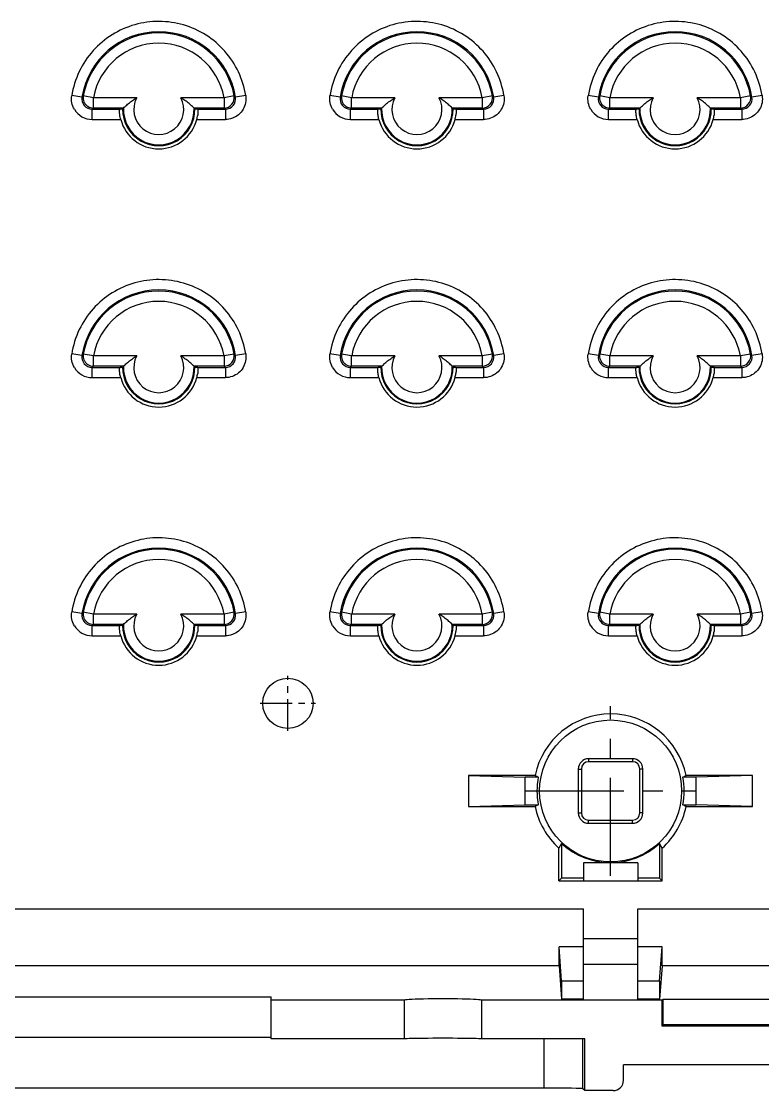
# Model space of a CAD drawing. Header units: millimetres. Extents: x 2151 to 2806, y 681 to 1136.
# Drawn here: x 2560.14 to 2588.85, y 796.6 to 838.01 of the extents above; entities that cross this region are included whole.
import ezdxf

# ---------------------------------------------------------------- set-up
doc = ezdxf.new("R2010")
doc.units = ezdxf.units.MM
doc.linetypes.add('CENTER', pattern=[50.8, 31.75, -6.35, 6.35, -6.35])

msp = doc.modelspace()

# ---------------------------------------------------------------- linework, layer by layer
at = {"color": 7, "linetype": 'Continuous'}
for p, q in [((2562.489, 835.072), (2562.094, 835.136)), ((2562.934, 835.052), (2562.541, 835.123)), ((2562.934, 834.652), (2562.934, 835.052)), ((2564.608, 835.052), (2562.934, 835.052)), ((2567.99, 835.052), (2566.317, 835.052)), ((2568.385, 835.123), (2567.991, 835.052)), ((2567.991, 835.052), (2567.991, 834.652)), ((2568.831, 835.136), (2568.437, 835.072)), ((2572.489, 835.072), (2572.094, 835.136)), ((2572.934, 835.052), (2572.541, 835.123)), ((2572.934, 834.652), (2572.934, 835.052)), ((2574.608, 835.052), (2572.934, 835.052)), ((2577.99, 835.052), (2576.317, 835.052)), ((2578.385, 835.123), (2577.991, 835.052)), ((2577.991, 835.052), (2577.991, 834.652)), ((2578.831, 835.136), (2578.437, 835.072)), ((2582.489, 835.072), (2582.094, 835.136)), ((2582.934, 835.052), (2582.541, 835.123)), ((2584.608, 835.052), (2582.934, 835.052)), ((2582.934, 834.652), (2582.934, 835.052)), ((2587.99, 835.052), (2586.317, 835.052)), ((2588.385, 835.123), (2587.991, 835.052)), ((2587.991, 835.052), (2587.991, 834.652)), ((2588.831, 835.136), (2588.437, 835.072)), ((2562.883, 834.21), (2562.883, 834.609)), ((2562.883, 834.609), (2563.952, 834.609)), ((2564.096, 834.652), (2562.934, 834.652)), ((2563.963, 834.62), (2564.063, 834.62)), ((2567.991, 834.652), (2566.83, 834.652)), ((2566.862, 834.62), (2566.962, 834.62)), ((2566.974, 834.609), (2568.042, 834.609)), ((2568.042, 834.609), (2568.042, 834.21)), ((2572.883, 834.21), (2572.883, 834.609)), ((2572.883, 834.609), (2573.952, 834.609)), ((2574.096, 834.652), (2572.934, 834.652)), ((2573.963, 834.62), (2574.063, 834.62)), ((2577.991, 834.652), (2576.83, 834.652)), ((2576.862, 834.62), (2576.962, 834.62)), ((2576.974, 834.609), (2578.042, 834.609)), ((2578.042, 834.609), (2578.042, 834.21)), ((2582.883, 834.609), (2583.952, 834.609)), ((2582.883, 834.21), (2582.883, 834.609)), ((2584.096, 834.652), (2582.934, 834.652)), ((2583.963, 834.62), (2584.063, 834.62)), ((2587.991, 834.652), (2586.83, 834.652)), ((2586.862, 834.62), (2586.962, 834.62)), ((2586.974, 834.609), (2588.042, 834.609)), ((2588.042, 834.609), (2588.042, 834.21)), ((2562.883, 834.21), (2563.988, 834.21)), ((2566.937, 834.21), (2568.042, 834.21)), ((2572.883, 834.21), (2573.988, 834.21)), ((2576.937, 834.21), (2578.042, 834.21)), ((2582.883, 834.21), (2583.988, 834.21)), ((2586.937, 834.21), (2588.042, 834.21)), ((2562.489, 825.072), (2562.094, 825.136)), ((2562.934, 825.052), (2562.541, 825.123)), ((2562.934, 824.652), (2562.934, 825.052)), ((2564.608, 825.052), (2562.934, 825.052)), ((2567.99, 825.052), (2566.317, 825.052)), ((2568.385, 825.123), (2567.991, 825.052)), ((2567.991, 825.052), (2567.991, 824.652)), ((2568.831, 825.136), (2568.437, 825.072)), ((2572.489, 825.072), (2572.094, 825.136)), ((2572.934, 825.052), (2572.541, 825.123)), ((2574.608, 825.052), (2572.934, 825.052)), ((2572.934, 824.652), (2572.934, 825.052)), ((2577.99, 825.052), (2576.317, 825.052)), ((2578.385, 825.123), (2577.991, 825.052)), ((2577.991, 825.052), (2577.991, 824.652)), ((2578.831, 825.136), (2578.437, 825.072)), ((2582.489, 825.072), (2582.094, 825.136)), ((2582.934, 825.052), (2582.541, 825.123)), ((2584.608, 825.052), (2582.934, 825.052)), ((2582.934, 824.652), (2582.934, 825.052)), ((2587.99, 825.052), (2586.317, 825.052)), ((2588.385, 825.123), (2587.991, 825.052)), ((2587.991, 825.052), (2587.991, 824.652)), ((2588.831, 825.136), (2588.437, 825.072)), ((2562.883, 824.21), (2562.883, 824.609)), ((2562.883, 824.609), (2563.952, 824.609)), ((2564.096, 824.652), (2562.934, 824.652)), ((2563.963, 824.62), (2564.063, 824.62)), ((2567.991, 824.652), (2566.83, 824.652)), ((2566.862, 824.62), (2566.962, 824.62)), ((2566.974, 824.609), (2568.042, 824.609)), ((2568.042, 824.609), (2568.042, 824.21)), ((2572.883, 824.609), (2573.952, 824.609)), ((2572.883, 824.21), (2572.883, 824.609)), ((2574.096, 824.652), (2572.934, 824.652)), ((2573.963, 824.62), (2574.063, 824.62)), ((2577.991, 824.652), (2576.83, 824.652)), ((2576.862, 824.62), (2576.962, 824.62)), ((2576.974, 824.609), (2578.042, 824.609)), ((2578.042, 824.609), (2578.042, 824.21)), ((2582.883, 824.609), (2583.952, 824.609)), ((2582.883, 824.21), (2582.883, 824.609)), ((2584.096, 824.652), (2582.934, 824.652)), ((2583.963, 824.62), (2584.063, 824.62)), ((2587.991, 824.652), (2586.83, 824.652)), ((2586.862, 824.62), (2586.962, 824.62)), ((2586.974, 824.609), (2588.042, 824.609)), ((2588.042, 824.609), (2588.042, 824.21)), ((2562.883, 824.21), (2563.988, 824.21)), ((2566.937, 824.21), (2568.042, 824.21)), ((2572.883, 824.21), (2573.988, 824.21)), ((2576.937, 824.21), (2578.042, 824.21)), ((2582.883, 824.21), (2583.988, 824.21)), ((2586.937, 824.21), (2588.042, 824.21)), ((2562.489, 815.072), (2562.094, 815.136)), ((2562.934, 815.052), (2562.541, 815.123)), ((2564.608, 815.052), (2562.934, 815.052)), ((2562.934, 814.652), (2562.934, 815.052)), ((2567.99, 815.052), (2566.317, 815.052)), ((2568.385, 815.123), (2567.991, 815.052)), ((2567.991, 815.052), (2567.991, 814.652)), ((2568.831, 815.136), (2568.437, 815.072)), ((2572.489, 815.072), (2572.094, 815.136)), ((2572.934, 815.052), (2572.541, 815.123)), ((2574.608, 815.052), (2572.934, 815.052)), ((2572.934, 814.652), (2572.934, 815.052)), ((2577.99, 815.052), (2576.317, 815.052)), ((2578.385, 815.123), (2577.991, 815.052)), ((2577.991, 815.052), (2577.991, 814.652)), ((2578.831, 815.136), (2578.437, 815.072)), ((2582.489, 815.072), (2582.094, 815.136)), ((2582.934, 815.052), (2582.541, 815.123)), ((2584.608, 815.052), (2582.934, 815.052)), ((2582.934, 814.652), (2582.934, 815.052)), ((2587.99, 815.052), (2586.317, 815.052)), ((2588.385, 815.123), (2587.991, 815.052)), ((2587.991, 815.052), (2587.991, 814.652)), ((2588.831, 815.136), (2588.437, 815.072)), ((2562.883, 814.609), (2563.952, 814.609)), ((2562.883, 814.21), (2562.883, 814.609)), ((2564.096, 814.652), (2562.934, 814.652)), ((2563.963, 814.62), (2564.063, 814.62)), ((2567.991, 814.652), (2566.83, 814.652)), ((2566.862, 814.62), (2566.962, 814.62)), ((2566.974, 814.609), (2568.042, 814.609)), ((2568.042, 814.609), (2568.042, 814.21)), ((2572.883, 814.609), (2573.952, 814.609)), ((2572.883, 814.21), (2572.883, 814.609)), ((2574.096, 814.652), (2572.934, 814.652)), ((2573.963, 814.62), (2574.063, 814.62)), ((2577.991, 814.652), (2576.83, 814.652)), ((2576.862, 814.62), (2576.962, 814.62)), ((2576.974, 814.609), (2578.042, 814.609)), ((2578.042, 814.609), (2578.042, 814.21)), ((2582.883, 814.609), (2583.952, 814.609)), ((2582.883, 814.21), (2582.883, 814.609)), ((2584.096, 814.652), (2582.934, 814.652)), ((2583.963, 814.62), (2584.063, 814.62)), ((2587.991, 814.652), (2586.83, 814.652)), ((2586.862, 814.62), (2586.962, 814.62)), ((2586.974, 814.609), (2588.042, 814.609)), ((2588.042, 814.609), (2588.042, 814.21)), ((2562.883, 814.21), (2563.988, 814.21)), ((2566.937, 814.21), (2568.042, 814.21)), ((2572.883, 814.21), (2573.988, 814.21)), ((2576.937, 814.21), (2578.042, 814.21)), ((2582.883, 814.21), (2583.988, 814.21)), ((2586.937, 814.21), (2588.042, 814.21)), ((2583.813, 809.451), (2582.113, 809.451)), ((2582.113, 809.451), (2582.113, 809.333)), ((2583.813, 809.333), (2582.113, 809.333)), ((2583.813, 809.451), (2583.813, 809.333)), ((2580.04, 808.801), (2577.463, 808.801)), ((2577.463, 808.801), (2579.65, 808.735)), ((2577.463, 808.801), (2577.463, 807.601)), ((2581.713, 809.051), (2581.831, 809.051)), ((2581.713, 809.051), (2581.713, 807.351)), ((2581.831, 809.051), (2581.831, 807.351)), ((2584.213, 809.051), (2584.095, 809.051)), ((2584.095, 807.351), (2584.095, 809.051)), ((2584.213, 807.351), (2584.213, 809.051)), ((2588.463, 808.801), (2585.885, 808.801)), ((2588.463, 808.801), (2586.275, 808.735)), ((2588.463, 807.601), (2588.463, 808.801)), ((2580.161, 808.735), (2579.65, 808.735)), ((2579.65, 807.666), (2579.65, 808.735)), ((2586.275, 808.735), (2585.765, 808.735)), ((2586.275, 807.666), (2586.275, 808.735)), ((2577.463, 807.601), (2579.65, 807.666)), ((2577.463, 807.601), (2580.04, 807.601)), ((2579.65, 807.666), (2580.161, 807.666)), ((2585.765, 807.666), (2586.275, 807.666)), ((2585.885, 807.601), (2588.463, 807.601)), ((2588.463, 807.601), (2586.275, 807.666)), ((2581.713, 807.351), (2581.831, 807.351)), ((2584.213, 807.351), (2584.095, 807.351)), ((2582.113, 807.069), (2583.813, 807.069)), ((2582.113, 806.951), (2582.113, 807.069)), ((2582.113, 806.951), (2583.813, 806.951)), ((2583.813, 806.951), (2583.813, 807.069)), ((2581.066, 806.172), (2580.963, 805.987)), ((2580.963, 804.723), (2580.963, 805.987)), ((2581.066, 806.172), (2581.066, 804.826)), ((2584.963, 805.987), (2584.86, 806.172)), ((2584.86, 806.172), (2584.86, 804.826)), ((2584.963, 804.723), (2584.963, 805.987)), ((2584.013, 805.423), (2581.913, 805.423)), ((2581.913, 805.423), (2581.913, 804.729)), ((2584.013, 805.423), (2584.013, 804.729)), ((2581.066, 804.826), (2580.963, 804.723)), ((2580.963, 804.723), (2584.963, 804.723)), ((2581.913, 804.826), (2581.066, 804.826)), ((2584.86, 804.826), (2584.013, 804.826)), ((2584.86, 804.826), (2584.963, 804.723)), ((2531.434, 803.633), (2581.913, 803.633)), ((2581.913, 800.138), (2581.913, 803.633)), ((2584.013, 803.633), (2609.413, 803.633)), ((2584.013, 800.138), (2584.013, 803.633)), ((2584.013, 802.477), (2581.913, 802.477)), ((2581.913, 802.161), (2580.967, 802.161)), ((2581.066, 800.838), (2580.967, 802.161)), ((2580.968, 801.435), (2580.967, 802.161)), ((2584.959, 802.161), (2584.013, 802.161)), ((2584.86, 800.838), (2584.959, 802.161)), ((2584.957, 801.435), (2584.959, 802.161)), ((2580.968, 801.435), (2531.434, 801.435)), ((2580.968, 801.435), (2581.066, 800.138)), ((2584.013, 801.478), (2581.913, 801.478)), ((2584.957, 801.435), (2584.86, 800.138)), ((2608.468, 801.435), (2584.957, 801.435)), ((2581.913, 800.838), (2581.066, 800.838)), ((2581.066, 800.838), (2581.066, 800.138)), ((2584.86, 800.838), (2584.013, 800.838)), ((2584.86, 800.838), (2584.86, 800.138)), ((2550.113, 800.228), (2569.813, 800.228)), ((2569.813, 798.596), (2569.813, 800.228)), ((2581.913, 800.138), (2581.066, 800.138)), ((2584.86, 800.138), (2584.013, 800.138)), ((2584.963, 800.097), (2585.003, 800.138)), ((2585.003, 800.138), (2608.566, 800.138)), ((2585.003, 799.138), (2585.003, 800.138)), ((2574.963, 800.097), (2569.813, 800.097)), ((2574.963, 800.097), (2574.963, 798.596)), ((2584.963, 800.097), (2577.963, 800.097)), ((2577.963, 800.097), (2577.963, 798.596)), ((2584.963, 799.097), (2584.963, 800.097)), ((2584.963, 799.097), (2585.003, 799.138)), ((2707.467, 799.097), (2584.963, 799.097)), ((2707.467, 799.138), (2585.003, 799.138)), ((2550.113, 798.662), (2569.813, 798.662)), ((2574.963, 798.596), (2569.813, 798.596)), ((2581.962, 798.596), (2577.963, 798.596)), ((2580.392, 796.692), (2580.392, 798.596)), ((2581.892, 796.666), (2581.892, 798.596)), ((2581.962, 796.596), (2581.962, 798.596)), ((2707.47, 797.596), (2583.463, 797.596)), ((2583.463, 796.996), (2583.463, 797.596)), ((2580.392, 796.692), (2547.533, 796.692)), ((2581.962, 796.596), (2581.892, 796.666)), ((2583.063, 796.596), (2581.962, 796.596))]:
    msp.add_line(p, q, dxfattribs=at)
at = {"color": 1, "linetype": 'CENTER', "ltscale": 0.038953}
for p, q in [((2570.463, 810.525), (2570.463, 812.667)), ((2569.391, 811.596), (2571.534, 811.596))]:
    msp.add_line(p, q, dxfattribs=at)
at = {"color": 1, "linetype": 'CENTER', "ltscale": 0.119341}
for p, q in [((2582.963, 804.919), (2582.963, 811.483)), ((2579.681, 808.201), (2586.245, 808.201))]:
    msp.add_line(p, q, dxfattribs=at)
at = {"color": 7, "linetype": 'Continuous'}
for centre, radius in [((2570.463, 811.596), 0.974), ((2582.963, 808.201), 2.75)]:
    msp.add_circle(centre, radius, dxfattribs=at)
for centre, radius, start, end in [((2565.463, 834.596), 3.012, 9.1024, 170.8976), ((2565.463, 834.596), 2.969, 10.2257, 169.7742), ((2575.463, 834.596), 3.012, 9.1024, 170.8976), ((2575.463, 834.596), 2.969, 10.2257, 169.7742), ((2585.463, 834.596), 3.012, 9.1024, 170.8976), ((2585.463, 834.596), 2.969, 10.2257, 169.7742), ((2565.463, 834.596), 2.569, 10.2285, 169.7732), ((2575.463, 834.596), 2.569, 10.2285, 169.7732), ((2585.463, 834.596), 2.569, 10.2285, 169.7732), ((2562.882, 835.008), 0.399, 170.8764, 270.1536), ((2567.946, 829.504), 7.797, 133.8922, 134.426), ((2565.463, 834.596), 0.968, 151.8984, 28.1016), ((2567.99, 835.053), 0.4, 270.104, 10.1219), ((2568.043, 835.008), 0.399, 269.8554, 9.2464), ((2563.102, 829.63), 7.621, 45.5706, 46.1167), ((2572.882, 835.008), 0.399, 170.8764, 270.1536), ((2577.946, 829.504), 7.797, 133.8922, 134.426), ((2575.463, 834.596), 0.968, 151.8984, 28.1016), ((2577.99, 835.053), 0.4, 270.104, 10.1219), ((2578.043, 835.008), 0.399, 269.8554, 9.2464), ((2573.102, 829.63), 7.621, 45.5706, 46.1167), ((2582.882, 835.008), 0.399, 170.8764, 270.1536), ((2587.946, 829.504), 7.797, 133.8922, 134.426), ((2585.463, 834.596), 0.968, 151.8984, 28.1016), ((2587.99, 835.053), 0.4, 270.104, 10.1219), ((2588.043, 835.008), 0.399, 269.8554, 9.2464), ((2583.102, 829.63), 7.621, 45.5706, 46.1167), ((2562.884, 835.01), 0.8, 210.5745, 269.9782), ((2565.463, 834.596), 1.4, 178.9995, 1.0005), ((2565.463, 834.596), 1.368, 177.6389, 2.3611), ((2563.995, 831.604), 4.232, 45.2554, 45.4667), ((2563.525, 829.31), 6.963, 49.5552, 50.1022), ((2572.884, 835.01), 0.8, 210.5745, 269.9782), ((2575.463, 834.596), 1.4, 178.9995, 1.0005), ((2575.463, 834.596), 1.368, 177.6389, 2.3611), ((2573.995, 831.604), 4.232, 45.2554, 45.4667), ((2573.525, 829.31), 6.963, 49.5552, 50.1022), ((2582.884, 835.01), 0.8, 210.5745, 269.9782), ((2585.463, 834.596), 1.4, 178.9995, 1.0005), ((2585.463, 834.596), 1.368, 177.6389, 2.3611), ((2583.995, 831.604), 4.232, 45.2554, 45.4667), ((2583.525, 829.31), 6.963, 49.5552, 50.1022), ((2565.463, 834.596), 1.524, 194.6781, 345.3219), ((2565.662, 834.545), 1.319, 345.2528, 352.688), ((2575.463, 834.596), 1.524, 194.6781, 345.3219), ((2575.662, 834.545), 1.319, 345.2528, 352.688), ((2585.463, 834.596), 1.524, 194.6781, 345.3219), ((2585.662, 834.545), 1.319, 345.2528, 352.688), ((2565.463, 824.596), 3.012, 9.1024, 170.8976), ((2565.463, 824.596), 2.969, 10.2257, 169.7742), ((2575.463, 824.596), 3.012, 9.1024, 170.8976), ((2575.463, 824.596), 2.969, 10.2257, 169.7742), ((2585.463, 824.596), 3.012, 9.1024, 170.8976), ((2585.463, 824.596), 2.969, 10.2257, 169.7742), ((2565.463, 824.596), 2.569, 10.2285, 169.7732), ((2575.463, 824.596), 2.569, 10.2285, 169.7732), ((2585.463, 824.596), 2.569, 10.2285, 169.7732), ((2562.882, 825.008), 0.399, 170.8764, 270.1536), ((2568.009, 819.44), 7.887, 133.8931, 134.4208), ((2565.463, 824.596), 0.968, 151.8984, 28.1016), ((2567.99, 825.053), 0.4, 270.104, 10.1219), ((2568.043, 825.008), 0.399, 269.8554, 9.2464), ((2563.092, 819.62), 7.635, 45.5712, 46.1163), ((2572.882, 825.008), 0.399, 170.8764, 270.1536), ((2577.946, 819.504), 7.797, 133.8922, 134.426), ((2575.463, 824.596), 0.968, 151.8984, 28.1016), ((2577.99, 825.053), 0.4, 270.104, 10.1219), ((2578.043, 825.008), 0.399, 269.8554, 9.2464), ((2573.102, 819.63), 7.621, 45.5706, 46.1167), ((2582.882, 825.008), 0.399, 170.8764, 270.1536), ((2587.946, 819.504), 7.797, 133.8922, 134.426), ((2585.463, 824.596), 0.968, 151.8984, 28.1016), ((2587.99, 825.053), 0.4, 270.104, 10.1219), ((2588.043, 825.008), 0.399, 269.8554, 9.2464), ((2583.102, 819.63), 7.621, 45.5706, 46.1167), ((2562.884, 825.01), 0.8, 210.5744, 269.9782), ((2565.463, 824.596), 1.4, 178.9995, 1.0005), ((2565.463, 824.596), 1.368, 177.6389, 2.3611), ((2563.995, 821.604), 4.232, 45.2554, 45.4667), ((2563.529, 819.316), 6.956, 49.555, 50.1025), ((2572.884, 825.01), 0.8, 210.5745, 269.9782), ((2575.463, 824.596), 1.4, 178.9995, 1.0005), ((2575.463, 824.596), 1.368, 177.6389, 2.3611), ((2573.995, 821.604), 4.232, 45.2554, 45.4667), ((2573.525, 819.31), 6.963, 49.5552, 50.1022), ((2582.884, 825.01), 0.8, 210.5745, 269.9782), ((2585.463, 824.596), 1.4, 178.9995, 1.0005), ((2585.463, 824.596), 1.368, 177.6389, 2.3611), ((2583.995, 821.604), 4.232, 45.2554, 45.4667), ((2583.525, 819.31), 6.963, 49.5552, 50.1022), ((2565.463, 824.596), 1.524, 194.6781, 345.3219), ((2565.662, 824.545), 1.319, 345.2528, 352.688), ((2575.463, 824.596), 1.524, 194.6781, 345.3219), ((2575.662, 824.545), 1.319, 345.2528, 352.688), ((2585.463, 824.596), 1.524, 194.6781, 345.3219), ((2585.662, 824.545), 1.319, 345.2528, 352.688), ((2565.463, 814.596), 3.012, 9.1024, 170.8976), ((2565.463, 814.596), 2.969, 10.2257, 169.7742), ((2575.463, 814.596), 3.012, 9.1024, 170.8976), ((2575.463, 814.596), 2.969, 10.2257, 169.7742), ((2585.463, 814.596), 3.012, 9.1024, 170.8976), ((2585.463, 814.596), 2.969, 10.2257, 169.7742), ((2565.463, 814.596), 2.569, 10.2285, 169.7732), ((2575.463, 814.596), 2.569, 10.2285, 169.7732), ((2585.463, 814.596), 2.569, 10.2285, 169.7732), ((2562.882, 815.008), 0.399, 170.8764, 270.1536), ((2568.009, 809.44), 7.887, 133.8931, 134.4208), ((2565.463, 814.596), 0.968, 151.8984, 28.1016), ((2567.99, 815.053), 0.4, 270.104, 10.1219), ((2568.043, 815.008), 0.399, 269.8554, 9.2464), ((2563.092, 809.62), 7.635, 45.5712, 46.1163), ((2572.882, 815.008), 0.399, 170.8764, 270.1536), ((2578.009, 809.44), 7.887, 133.8931, 134.4208), ((2575.463, 814.596), 0.968, 151.8984, 28.1016), ((2577.99, 815.053), 0.4, 270.104, 10.1219), ((2578.043, 815.008), 0.399, 269.8554, 9.2464), ((2573.092, 809.62), 7.635, 45.5712, 46.1163), ((2582.882, 815.008), 0.399, 170.8764, 270.1536), ((2587.946, 809.504), 7.797, 133.8922, 134.426), ((2585.463, 814.596), 0.968, 151.8984, 28.1016), ((2587.99, 815.053), 0.4, 270.104, 10.1219), ((2588.043, 815.008), 0.399, 269.8554, 9.2464), ((2583.102, 809.63), 7.621, 45.5706, 46.1167), ((2562.884, 815.01), 0.8, 210.5744, 269.9782), ((2565.463, 814.596), 1.4, 178.9995, 1.0005), ((2565.463, 814.596), 1.368, 177.6389, 2.3611), ((2563.995, 811.604), 4.232, 45.2554, 45.4667), ((2563.529, 809.316), 6.956, 49.555, 50.1025), ((2572.884, 815.01), 0.8, 210.5744, 269.9782), ((2575.463, 814.596), 1.4, 178.9995, 1.0005), ((2575.463, 814.596), 1.368, 177.6389, 2.3611), ((2573.995, 811.604), 4.232, 45.2554, 45.4667), ((2573.529, 809.316), 6.956, 49.555, 50.1025), ((2582.884, 815.01), 0.8, 210.5745, 269.9782), ((2585.463, 814.596), 1.4, 178.9995, 1.0005), ((2585.463, 814.596), 1.368, 177.6389, 2.3611), ((2583.995, 811.604), 4.232, 45.2554, 45.4667), ((2583.525, 809.31), 6.963, 49.5552, 50.1022), ((2565.463, 814.596), 1.524, 194.6781, 345.3219), ((2565.662, 814.545), 1.319, 345.2528, 352.688), ((2575.463, 814.596), 1.524, 194.6781, 345.3219), ((2575.662, 814.545), 1.319, 345.2528, 352.688), ((2585.463, 814.596), 1.524, 194.6781, 345.3219), ((2585.662, 814.545), 1.319, 345.2528, 352.688), ((2582.963, 808.201), 2.984, 11.6015, 168.3985), ((2582.113, 809.051), 0.4, 90, 180), ((2582.113, 809.051), 0.282, 90, 180), ((2583.813, 809.051), 0.4, 0, 90), ((2583.813, 809.051), 0.282, 0, 90), ((2612.647, 868.68), 68.181, 241.42937, 241.54459), ((2553.692, 867.918), 67.315, 298.45467, 298.57137), ((2582.963, 808.201), 2.853, 169.1996, 190.8004), ((2582.963, 808.201), 2.853, 349.1996, 10.8004), ((2612.234, 748.484), 67.315, 118.45467, 118.57137), ((2582.963, 808.201), 2.984, 191.6015, 227.9061), ((2582.963, 808.201), 2.984, 312.0939, 348.3985), ((2553.278, 747.722), 68.181, 61.42937, 61.54459), ((2582.113, 807.351), 0.4, 180, 270), ((2582.113, 807.351), 0.282, 180, 270), ((2583.813, 807.351), 0.4, 270, 0), ((2583.813, 807.351), 0.282, 270, 0), ((2582.963, 808.201), 2.777, 226.9227, 313.0773)]:
    msp.add_arc(centre, radius, start, end, dxfattribs=at)
for centre, major_axis, ratio, start_param, end_param in [((2576.463, 800.097), (1.5, 0), 0.034921, 0, 3.141593), ((2576.463, 798.596), (1.5, 0), 0.017455, 0, 3.141593), ((2583.063, 796.996), (-0.283, 0.283), 0.999695, 2.356347, 3.926839), ((2580.392, 796.666), (1.5, 0), 0.017455, 0.017453, 1.570796)]:
    msp.add_ellipse(centre, major_axis=major_axis, ratio=ratio, start_param=start_param, end_param=end_param, dxfattribs=at)
for points, start_tangent, end_tangent in [([(2568.831, 835.133), (2568.549, 836.05), (2568.024, 836.85), (2567.297, 837.472), (2566.426, 837.869), (2565.479, 838.007), (2564.531, 837.878), (2563.656, 837.49), (2562.924, 836.875), (2562.385, 836.069), (2562.094, 835.121)], (-0.1582, 0.987407), (-0.1582, -0.987407)), ([(2578.831, 835.133), (2578.549, 836.05), (2578.024, 836.85), (2577.297, 837.472), (2576.426, 837.869), (2575.479, 838.007), (2574.531, 837.878), (2573.656, 837.49), (2572.924, 836.875), (2572.385, 836.069), (2572.094, 835.121)], (-0.1582, 0.987407), (-0.1582, -0.987407)), ([(2588.831, 835.133), (2588.549, 836.05), (2588.024, 836.85), (2587.297, 837.472), (2586.426, 837.869), (2585.479, 838.007), (2584.531, 837.878), (2583.656, 837.49), (2582.924, 836.875), (2582.385, 836.069), (2582.094, 835.121)], (-0.1582, 0.987407), (-0.1582, -0.987407)), ([(2562.195, 834.603), (2562.098, 834.86), (2562.094, 835.121)], (-0.508458, 0.861087), (0.158023, 0.987435)), ([(2562.541, 835.123), (2562.567, 834.895), (2562.628, 834.796)], (-0.179302, -0.983794), (0.641293, -0.767296)), ([(2564.096, 834.652), (2564.161, 834.713), (2564.29, 834.826), (2564.446, 834.945), (2564.608, 835.052)], (0.721525, 0.692388), (0.857623, 0.514278)), ([(2566.83, 834.652), (2566.764, 834.713), (2566.635, 834.826), (2566.479, 834.945), (2566.317, 835.052)], (-0.721525, 0.692388), (-0.857623, 0.514278)), ([(2568.831, 835.133), (2568.827, 834.86), (2568.731, 834.603), (2568.551, 834.393), (2568.313, 834.257), (2568.042, 834.21)], (0.158024, -0.987435), (-1, -0.000075)), ([(2572.195, 834.603), (2572.098, 834.86), (2572.094, 835.121)], (-0.508458, 0.861087), (0.158023, 0.987435)), ([(2572.541, 835.123), (2572.567, 834.895), (2572.628, 834.796)], (-0.179302, -0.983794), (0.641293, -0.767296)), ([(2574.096, 834.652), (2574.161, 834.713), (2574.29, 834.826), (2574.446, 834.945), (2574.608, 835.052)], (0.721525, 0.692388), (0.857623, 0.514278)), ([(2576.83, 834.652), (2576.764, 834.713), (2576.635, 834.826), (2576.479, 834.945), (2576.317, 835.052)], (-0.721525, 0.692388), (-0.857623, 0.514278)), ([(2578.831, 835.133), (2578.827, 834.86), (2578.731, 834.603), (2578.551, 834.393), (2578.313, 834.257), (2578.042, 834.21)], (0.158024, -0.987435), (-1, -0.000075)), ([(2582.195, 834.603), (2582.098, 834.86), (2582.094, 835.121)], (-0.508458, 0.861087), (0.158023, 0.987435)), ([(2582.541, 835.123), (2582.567, 834.895), (2582.628, 834.796)], (-0.179302, -0.983794), (0.641293, -0.767296)), ([(2584.096, 834.652), (2584.161, 834.713), (2584.29, 834.826), (2584.446, 834.945), (2584.608, 835.052)], (0.721525, 0.692388), (0.857623, 0.514278)), ([(2586.83, 834.652), (2586.764, 834.713), (2586.635, 834.826), (2586.479, 834.945), (2586.317, 835.052)], (-0.721525, 0.692388), (-0.857623, 0.514278)), ([(2588.831, 835.133), (2588.827, 834.86), (2588.731, 834.603), (2588.551, 834.393), (2588.313, 834.257), (2588.042, 834.21)], (0.158024, -0.987435), (-1, -0.000075)), ([(2562.628, 834.796), (2562.714, 834.719), (2562.934, 834.652)], (0.641293, -0.767296), (0.999989, -0.004602)), ([(2563.988, 834.21), (2563.955, 834.377), (2563.945, 834.515), (2563.949, 834.596)], (-0.253388, 0.967365), (0.12877, 0.991674)), ([(2563.949, 834.596), (2563.952, 834.609)], (0.12877, 0.991674), (0.710254, 0.703945)), ([(2566.977, 834.596), (2566.98, 834.515), (2566.97, 834.377)], (0.12877, -0.991674), (-0.125954, -0.992036)), ([(2572.628, 834.796), (2572.714, 834.719), (2572.934, 834.652)], (0.641293, -0.767296), (0.999989, -0.004602)), ([(2573.988, 834.21), (2573.955, 834.377), (2573.945, 834.515), (2573.949, 834.596)], (-0.253388, 0.967365), (0.12877, 0.991674)), ([(2573.949, 834.596), (2573.952, 834.609)], (0.12877, 0.991674), (0.710254, 0.703945)), ([(2576.977, 834.596), (2576.98, 834.515), (2576.97, 834.377)], (0.12877, -0.991674), (-0.125954, -0.992036)), ([(2582.628, 834.796), (2582.714, 834.719), (2582.934, 834.652)], (0.641293, -0.767296), (0.999989, -0.004602)), ([(2583.988, 834.21), (2583.955, 834.377), (2583.945, 834.515), (2583.949, 834.596)], (-0.253388, 0.967365), (0.12877, 0.991674)), ([(2583.949, 834.596), (2583.952, 834.609)], (0.12877, 0.991674), (0.710254, 0.703945)), ([(2586.977, 834.596), (2586.98, 834.515), (2586.97, 834.377)], (0.12877, -0.991674), (-0.125954, -0.992036)), ([(2568.831, 825.133), (2568.549, 826.05), (2568.024, 826.85), (2567.297, 827.472), (2566.426, 827.869), (2565.479, 828.007), (2564.531, 827.878), (2563.656, 827.49), (2562.924, 826.875), (2562.385, 826.069), (2562.094, 825.121)], (-0.1582, 0.987407), (-0.1582, -0.987407)), ([(2578.831, 825.133), (2578.549, 826.05), (2578.024, 826.85), (2577.297, 827.472), (2576.426, 827.869), (2575.479, 828.007), (2574.531, 827.878), (2573.656, 827.49), (2572.924, 826.875), (2572.385, 826.069), (2572.094, 825.121)], (-0.1582, 0.987407), (-0.1582, -0.987407)), ([(2588.831, 825.133), (2588.549, 826.05), (2588.024, 826.85), (2587.297, 827.472), (2586.426, 827.869), (2585.479, 828.007), (2584.531, 827.878), (2583.656, 827.49), (2582.924, 826.875), (2582.385, 826.069), (2582.094, 825.121)], (-0.1582, 0.987407), (-0.1582, -0.987407)), ([(2562.195, 824.603), (2562.098, 824.86), (2562.094, 825.121)], (-0.508455, 0.861088), (0.158023, 0.987435)), ([(2562.541, 825.123), (2562.567, 824.895), (2562.628, 824.796)], (-0.179302, -0.983794), (0.641293, -0.767296)), ([(2564.096, 824.652), (2564.161, 824.713), (2564.29, 824.826), (2564.446, 824.945), (2564.608, 825.052)], (0.721525, 0.692388), (0.857623, 0.514278)), ([(2566.83, 824.652), (2566.764, 824.713), (2566.635, 824.826), (2566.479, 824.945), (2566.317, 825.052)], (-0.721525, 0.692388), (-0.857623, 0.514278)), ([(2568.831, 825.133), (2568.827, 824.86), (2568.731, 824.603), (2568.551, 824.393), (2568.313, 824.257), (2568.042, 824.21)], (0.158024, -0.987435), (-1, -0.000075)), ([(2572.195, 824.603), (2572.098, 824.86), (2572.094, 825.121)], (-0.508458, 0.861087), (0.158023, 0.987435)), ([(2572.541, 825.123), (2572.567, 824.895), (2572.628, 824.796)], (-0.179302, -0.983794), (0.641293, -0.767296)), ([(2574.096, 824.652), (2574.161, 824.713), (2574.29, 824.826), (2574.446, 824.945), (2574.608, 825.052)], (0.721525, 0.692388), (0.857623, 0.514278)), ([(2576.83, 824.652), (2576.764, 824.713), (2576.635, 824.826), (2576.479, 824.945), (2576.317, 825.052)], (-0.721525, 0.692388), (-0.857623, 0.514278)), ([(2578.831, 825.133), (2578.827, 824.86), (2578.731, 824.603), (2578.551, 824.393), (2578.313, 824.257), (2578.042, 824.21)], (0.158024, -0.987435), (-1, -0.000075)), ([(2582.195, 824.603), (2582.098, 824.86), (2582.094, 825.121)], (-0.508458, 0.861087), (0.158023, 0.987435)), ([(2582.541, 825.123), (2582.567, 824.895), (2582.628, 824.796)], (-0.179302, -0.983794), (0.641293, -0.767296)), ([(2584.096, 824.652), (2584.161, 824.713), (2584.29, 824.826), (2584.446, 824.945), (2584.608, 825.052)], (0.721525, 0.692388), (0.857623, 0.514278)), ([(2586.83, 824.652), (2586.764, 824.713), (2586.635, 824.826), (2586.479, 824.945), (2586.317, 825.052)], (-0.721525, 0.692388), (-0.857623, 0.514278)), ([(2588.831, 825.133), (2588.827, 824.86), (2588.731, 824.603), (2588.551, 824.393), (2588.313, 824.257), (2588.042, 824.21)], (0.158024, -0.987435), (-1, -0.000075)), ([(2562.628, 824.796), (2562.714, 824.719), (2562.934, 824.652)], (0.641293, -0.767296), (0.999989, -0.004602)), ([(2563.988, 824.21), (2563.955, 824.377), (2563.945, 824.515), (2563.949, 824.596)], (-0.253388, 0.967365), (0.12877, 0.991674)), ([(2563.949, 824.596), (2563.952, 824.609)], (0.12877, 0.991674), (0.710254, 0.703945)), ([(2566.977, 824.596), (2566.98, 824.515), (2566.97, 824.377)], (0.12877, -0.991674), (-0.125954, -0.992036)), ([(2572.628, 824.796), (2572.714, 824.719), (2572.934, 824.652)], (0.641293, -0.767296), (0.999989, -0.004602)), ([(2573.988, 824.21), (2573.955, 824.377), (2573.945, 824.515), (2573.949, 824.596)], (-0.253388, 0.967365), (0.12877, 0.991674)), ([(2573.949, 824.596), (2573.952, 824.609)], (0.12877, 0.991674), (0.710254, 0.703945)), ([(2576.977, 824.596), (2576.98, 824.515), (2576.97, 824.377)], (0.12877, -0.991674), (-0.125954, -0.992036)), ([(2582.628, 824.796), (2582.714, 824.719), (2582.934, 824.652)], (0.641293, -0.767296), (0.999989, -0.004602)), ([(2583.988, 824.21), (2583.955, 824.377), (2583.945, 824.515), (2583.949, 824.596)], (-0.253388, 0.967365), (0.12877, 0.991674)), ([(2583.949, 824.596), (2583.952, 824.609)], (0.12877, 0.991674), (0.710254, 0.703945)), ([(2586.977, 824.596), (2586.98, 824.515), (2586.97, 824.377)], (0.12877, -0.991674), (-0.125954, -0.992036)), ([(2568.831, 815.133), (2568.549, 816.05), (2568.024, 816.85), (2567.297, 817.472), (2566.426, 817.869), (2565.479, 818.007), (2564.531, 817.878), (2563.656, 817.49), (2562.924, 816.875), (2562.385, 816.069), (2562.094, 815.121)], (-0.1582, 0.987407), (-0.1582, -0.987407)), ([(2578.831, 815.133), (2578.549, 816.05), (2578.024, 816.85), (2577.297, 817.472), (2576.426, 817.869), (2575.479, 818.007), (2574.531, 817.878), (2573.656, 817.49), (2572.924, 816.875), (2572.385, 816.069), (2572.094, 815.121)], (-0.1582, 0.987407), (-0.1582, -0.987407)), ([(2588.831, 815.133), (2588.549, 816.05), (2588.024, 816.85), (2587.297, 817.472), (2586.426, 817.869), (2585.479, 818.007), (2584.531, 817.878), (2583.656, 817.49), (2582.924, 816.875), (2582.385, 816.069), (2582.094, 815.121)], (-0.1582, 0.987407), (-0.1582, -0.987407)), ([(2562.195, 814.603), (2562.098, 814.86), (2562.094, 815.121)], (-0.508455, 0.861088), (0.158023, 0.987435)), ([(2562.541, 815.123), (2562.567, 814.895), (2562.628, 814.796)], (-0.179302, -0.983794), (0.641293, -0.767296)), ([(2564.096, 814.652), (2564.161, 814.713), (2564.29, 814.826), (2564.446, 814.945), (2564.608, 815.052)], (0.721525, 0.692388), (0.857623, 0.514278)), ([(2566.83, 814.652), (2566.764, 814.713), (2566.635, 814.826), (2566.479, 814.945), (2566.317, 815.052)], (-0.721525, 0.692388), (-0.857623, 0.514278)), ([(2568.831, 815.133), (2568.827, 814.86), (2568.731, 814.603), (2568.551, 814.393), (2568.313, 814.257), (2568.042, 814.21)], (0.158024, -0.987435), (-1, -0.000075)), ([(2572.195, 814.603), (2572.098, 814.86), (2572.094, 815.121)], (-0.508455, 0.861088), (0.158023, 0.987435)), ([(2572.541, 815.123), (2572.567, 814.895), (2572.628, 814.796)], (-0.179302, -0.983794), (0.641293, -0.767296)), ([(2574.096, 814.652), (2574.161, 814.713), (2574.29, 814.826), (2574.446, 814.945), (2574.608, 815.052)], (0.721525, 0.692388), (0.857623, 0.514278)), ([(2576.83, 814.652), (2576.764, 814.713), (2576.635, 814.826), (2576.479, 814.945), (2576.317, 815.052)], (-0.721525, 0.692388), (-0.857623, 0.514278)), ([(2578.831, 815.133), (2578.827, 814.86), (2578.731, 814.603), (2578.551, 814.393), (2578.313, 814.257), (2578.042, 814.21)], (0.158024, -0.987435), (-1, -0.000075)), ([(2582.195, 814.603), (2582.098, 814.86), (2582.094, 815.121)], (-0.508458, 0.861087), (0.158023, 0.987435)), ([(2582.541, 815.123), (2582.567, 814.895), (2582.628, 814.796)], (-0.179302, -0.983794), (0.641293, -0.767296)), ([(2584.096, 814.652), (2584.161, 814.713), (2584.29, 814.826), (2584.446, 814.945), (2584.608, 815.052)], (0.721525, 0.692388), (0.857623, 0.514278)), ([(2586.83, 814.652), (2586.764, 814.713), (2586.635, 814.826), (2586.479, 814.945), (2586.317, 815.052)], (-0.721525, 0.692388), (-0.857623, 0.514278)), ([(2588.831, 815.133), (2588.827, 814.86), (2588.731, 814.603), (2588.551, 814.393), (2588.313, 814.257), (2588.042, 814.21)], (0.158024, -0.987435), (-1, -0.000075)), ([(2562.628, 814.796), (2562.714, 814.719), (2562.934, 814.652)], (0.641293, -0.767296), (0.999989, -0.004602)), ([(2563.949, 814.596), (2563.952, 814.609)], (0.12877, 0.991674), (0.710254, 0.703945)), ([(2572.628, 814.796), (2572.714, 814.719), (2572.934, 814.652)], (0.641293, -0.767296), (0.999989, -0.004602)), ([(2573.949, 814.596), (2573.952, 814.609)], (0.12877, 0.991674), (0.710254, 0.703945)), ([(2582.628, 814.796), (2582.714, 814.719), (2582.934, 814.652)], (0.641293, -0.767296), (0.999989, -0.004602)), ([(2583.949, 814.596), (2583.952, 814.609)], (0.12877, 0.991674), (0.710254, 0.703945)), ([(2563.988, 814.21), (2563.955, 814.377), (2563.945, 814.515), (2563.949, 814.596)], (-0.253388, 0.967365), (0.12877, 0.991674)), ([(2566.977, 814.596), (2566.98, 814.515), (2566.97, 814.377)], (0.12877, -0.991674), (-0.125954, -0.992036)), ([(2573.988, 814.21), (2573.955, 814.377), (2573.945, 814.515), (2573.949, 814.596)], (-0.253388, 0.967365), (0.12877, 0.991674)), ([(2576.977, 814.596), (2576.98, 814.515), (2576.97, 814.377)], (0.12877, -0.991674), (-0.125954, -0.992036)), ([(2583.988, 814.21), (2583.955, 814.377), (2583.945, 814.515), (2583.949, 814.596)], (-0.253388, 0.967365), (0.12877, 0.991674)), ([(2586.977, 814.596), (2586.98, 814.515), (2586.97, 814.377)], (0.12877, -0.991674), (-0.125954, -0.992036))]:
    msp.add_spline(points, degree=3, dxfattribs=dict(at, start_tangent=start_tangent, end_tangent=end_tangent))

doc.saveas('drawing.dxf')
